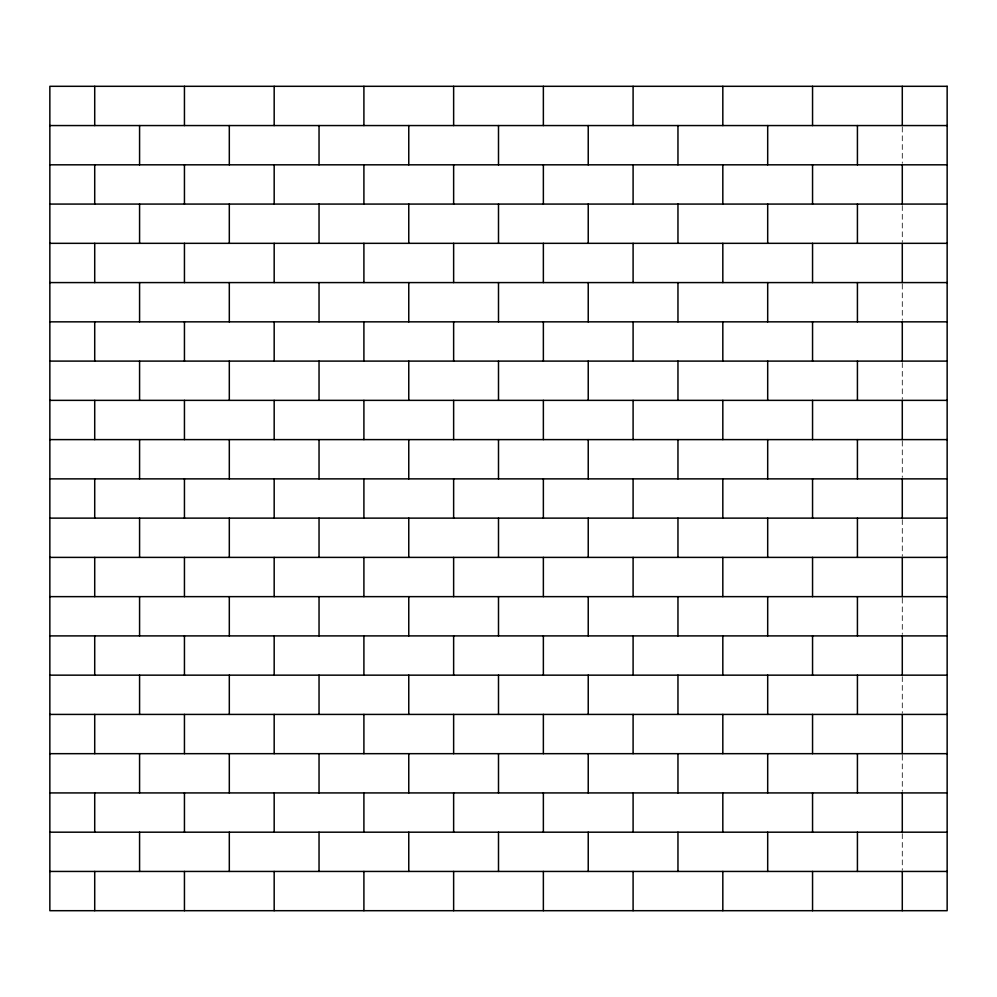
<?xml version="1.0" encoding="UTF-8"?>
<svg xmlns="http://www.w3.org/2000/svg" width="997" height="997" viewBox="0 0 997 997"><rect width="100%" height="100%" fill="white"/><g stroke="black" fill="none" stroke-linecap="round" stroke-linejoin="round"><path stroke-width="0.75" stroke-dasharray="4.99 3.74" d="M902.285 127.068L902.285 163.309M902.285 205.581L902.285 241.822M902.285 284.095L902.285 320.336M902.285 362.609L902.285 398.85M902.285 441.123L902.285 477.364M902.285 519.636L902.285 555.877M902.285 598.15L902.285 634.391M902.285 676.664L902.285 712.905M902.285 755.178L902.285 791.419M902.285 833.691L902.285 869.932"/><path stroke-width="1.5" d="M49.85 125.56L947.15 125.56M49.85 164.817L947.15 164.817M49.85 204.073L947.15 204.073M49.85 243.33L947.15 243.33M49.85 282.587L947.15 282.587M49.85 321.844L947.15 321.844M49.85 361.101L947.15 361.101M49.85 400.358L947.15 400.358M49.85 439.615L947.15 439.615M49.85 478.872L947.15 478.872M49.85 518.128L947.15 518.128M49.85 557.385L947.15 557.385M49.85 596.642L947.15 596.642M49.85 635.899L947.15 635.899M49.85 675.156L947.15 675.156M49.85 714.413L947.15 714.413M49.85 753.67L947.15 753.67M49.85 792.927L947.15 792.927M49.85 832.183L947.15 832.183M49.85 871.44L947.15 871.44M902.285 86.303L902.285 125.56M902.285 164.817L902.285 204.073M902.285 243.33L902.285 282.587M902.285 321.844L902.285 361.101M902.285 400.358L902.285 439.615M902.285 478.872L902.285 518.128M902.285 557.385L902.285 596.642M902.285 635.899L902.285 675.156M902.285 714.413L902.285 753.67M902.285 792.927L902.285 832.183M902.285 871.44L902.285 910.697M857.42 125.56L857.42 164.817M857.42 204.073L857.42 243.33M857.42 282.587L857.42 321.844M857.42 361.101L857.42 400.358M857.42 439.615L857.42 478.872M857.42 518.128L857.42 557.385M857.42 596.642L857.42 635.899M857.42 675.156L857.42 714.413M857.42 753.67L857.42 792.927M857.42 832.183L857.42 871.44M812.555 86.303L812.555 125.56M812.555 164.817L812.555 204.073M812.555 243.33L812.555 282.587M812.555 321.844L812.555 361.101M812.555 400.358L812.555 439.615M812.555 478.872L812.555 518.128M812.555 557.385L812.555 596.642M812.555 635.899L812.555 675.156M812.555 714.413L812.555 753.67M812.555 792.927L812.555 832.183M812.555 871.44L812.555 910.697M767.69 125.56L767.69 164.817M767.69 204.073L767.69 243.33M767.69 282.587L767.69 321.844M767.69 361.101L767.69 400.358M767.69 439.615L767.69 478.872M767.69 518.128L767.69 557.385M767.69 596.642L767.69 635.899M767.69 675.156L767.69 714.413M767.69 753.67L767.69 792.927M767.69 832.183L767.69 871.44M722.825 86.303L722.825 125.56M722.825 164.817L722.825 204.073M722.825 243.33L722.825 282.587M722.825 321.844L722.825 361.101M722.825 400.358L722.825 439.615M722.825 478.872L722.825 518.128M722.825 557.385L722.825 596.642M722.825 635.899L722.825 675.156M722.825 714.413L722.825 753.67M722.825 792.927L722.825 832.183M722.825 871.44L722.825 910.697M677.96 125.56L677.96 164.817M677.96 204.073L677.96 243.33M677.96 282.587L677.96 321.844M677.96 361.101L677.96 400.358M677.96 439.615L677.96 478.872M677.96 518.128L677.96 557.385M677.96 596.642L677.96 635.899M677.96 675.156L677.96 714.413M677.96 753.67L677.96 792.927M677.96 832.183L677.96 871.44M633.095 86.303L633.095 125.56M633.095 164.817L633.095 204.073M633.095 243.33L633.095 282.587M633.095 321.844L633.095 361.101M633.095 400.358L633.095 439.615M633.095 478.872L633.095 518.128M633.095 557.385L633.095 596.642M633.095 635.899L633.095 675.156M633.095 714.413L633.095 753.67M633.095 792.927L633.095 832.183M633.095 871.44L633.095 910.697M588.23 125.56L588.23 164.817M588.23 204.073L588.23 243.33M588.23 282.587L588.23 321.844M588.23 361.101L588.23 400.358M588.23 439.615L588.23 478.872M588.23 518.128L588.23 557.385M588.23 596.642L588.23 635.899M588.23 675.156L588.23 714.413M588.23 753.67L588.23 792.927M588.23 832.183L588.23 871.44M543.365 86.303L543.365 125.56M543.365 164.817L543.365 204.073M543.365 243.33L543.365 282.587M543.365 321.844L543.365 361.101M543.365 400.358L543.365 439.615M543.365 478.872L543.365 518.128M543.365 557.385L543.365 596.642M543.365 635.899L543.365 675.156M543.365 714.413L543.365 753.67M543.365 792.927L543.365 832.183M543.365 871.44L543.365 910.697M498.5 125.56L498.5 164.817M498.5 204.073L498.5 243.33M498.5 282.587L498.5 321.844M498.5 361.101L498.5 400.358M498.5 439.615L498.5 478.872M498.5 518.128L498.5 557.385M498.5 596.642L498.5 635.899M498.5 675.156L498.5 714.413M498.5 753.67L498.5 792.927M498.5 832.183L498.5 871.44M453.635 86.303L453.635 125.56M453.635 164.817L453.635 204.073M453.635 243.33L453.635 282.587M453.635 321.844L453.635 361.101M453.635 400.358L453.635 439.615M453.635 478.872L453.635 518.128M453.635 557.385L453.635 596.642M453.635 635.899L453.635 675.156M453.635 714.413L453.635 753.67M453.635 792.927L453.635 832.183M453.635 871.44L453.635 910.697M408.77 125.56L408.77 164.817M408.77 204.073L408.77 243.33M408.77 282.587L408.77 321.844M408.77 361.101L408.77 400.358M408.77 439.615L408.77 478.872M408.77 518.128L408.77 557.385M408.77 596.642L408.77 635.899M408.77 675.156L408.77 714.413M408.77 753.67L408.77 792.927M408.77 832.183L408.77 871.44M363.905 86.303L363.905 125.56M363.905 164.817L363.905 204.073M363.905 243.33L363.905 282.587M363.905 321.844L363.905 361.101M363.905 400.358L363.905 439.615M363.905 478.872L363.905 518.128M363.905 557.385L363.905 596.642M363.905 635.899L363.905 675.156M363.905 714.413L363.905 753.67M363.905 792.927L363.905 832.183M363.905 871.44L363.905 910.697M319.04 125.56L319.04 164.817M319.04 204.073L319.04 243.33M319.04 282.587L319.04 321.844M319.04 361.101L319.04 400.358M319.04 439.615L319.04 478.872M319.04 518.128L319.04 557.385M319.04 596.642L319.04 635.899M319.04 675.156L319.04 714.413M319.04 753.67L319.04 792.927M319.04 832.183L319.04 871.44M274.175 86.303L274.175 125.56M274.175 164.817L274.175 204.073M274.175 243.33L274.175 282.587M274.175 321.844L274.175 361.101M274.175 400.358L274.175 439.615M274.175 478.872L274.175 518.128M274.175 557.385L274.175 596.642M274.175 635.899L274.175 675.156M274.175 714.413L274.175 753.67M274.175 792.927L274.175 832.183M274.175 871.44L274.175 910.697M229.31 125.56L229.31 164.817M229.31 204.073L229.31 243.33M229.31 282.587L229.31 321.844M229.31 361.101L229.31 400.358M229.31 439.615L229.31 478.872M229.31 518.128L229.31 557.385M229.31 596.642L229.31 635.899M229.31 675.156L229.31 714.413M229.31 753.67L229.31 792.927M229.31 832.183L229.31 871.44M184.445 86.303L184.445 125.56M184.445 164.817L184.445 204.073M184.445 243.33L184.445 282.587M184.445 321.844L184.445 361.101M184.445 400.358L184.445 439.615M184.445 478.872L184.445 518.128M184.445 557.385L184.445 596.642M184.445 635.899L184.445 675.156M184.445 714.413L184.445 753.67M184.445 792.927L184.445 832.183M184.445 871.44L184.445 910.697M139.58 125.56L139.58 164.817M139.58 204.073L139.58 243.33M139.58 282.587L139.58 321.844M139.58 361.101L139.58 400.358M139.58 439.615L139.58 478.872M139.58 518.128L139.58 557.385M139.58 596.642L139.58 635.899M139.58 675.156L139.58 714.413M139.58 753.67L139.58 792.927M139.58 832.183L139.58 871.44M94.715 86.303L94.715 125.56M94.715 164.817L94.715 204.073M94.715 243.33L94.715 282.587M94.715 321.844L94.715 361.101M94.715 400.358L94.715 439.615M94.715 478.872L94.715 518.128M94.715 557.385L94.715 596.642M94.715 635.899L94.715 675.156M94.715 714.413L94.715 753.67M94.715 792.927L94.715 832.183M94.715 871.44L94.715 910.697M947.15 86.303L49.85 86.303L49.85 910.697L947.15 910.697L947.15 86.303"/></g></svg>
